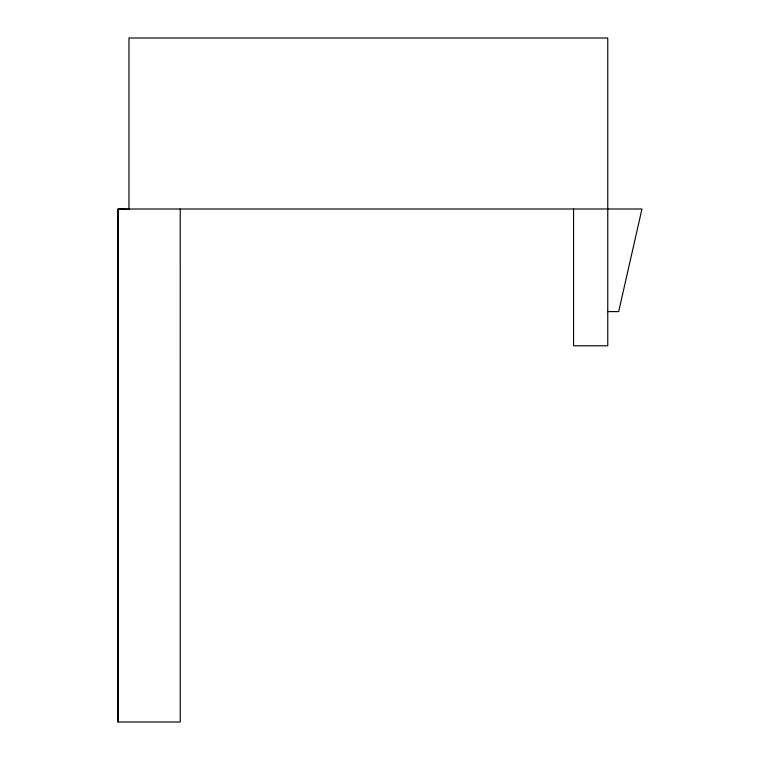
<?xml version="1.0" encoding="UTF-8"?>
<svg xmlns="http://www.w3.org/2000/svg" width="760" height="760" viewBox="0 0 760 760"><rect width="100%" height="100%" fill="white"/><g stroke="black" fill="none" stroke-linecap="round" stroke-linejoin="round"><path stroke-width="1.14" d="M180.215 209.019L180.253 722L118.066 722L118.047 209L641.953 209L618.668 311.6L607.753 311.6M573.553 209L573.553 345.8L607.753 345.8L607.753 38L128.953 38L128.953 209.314L118.066 209L118.066 722"/></g></svg>
